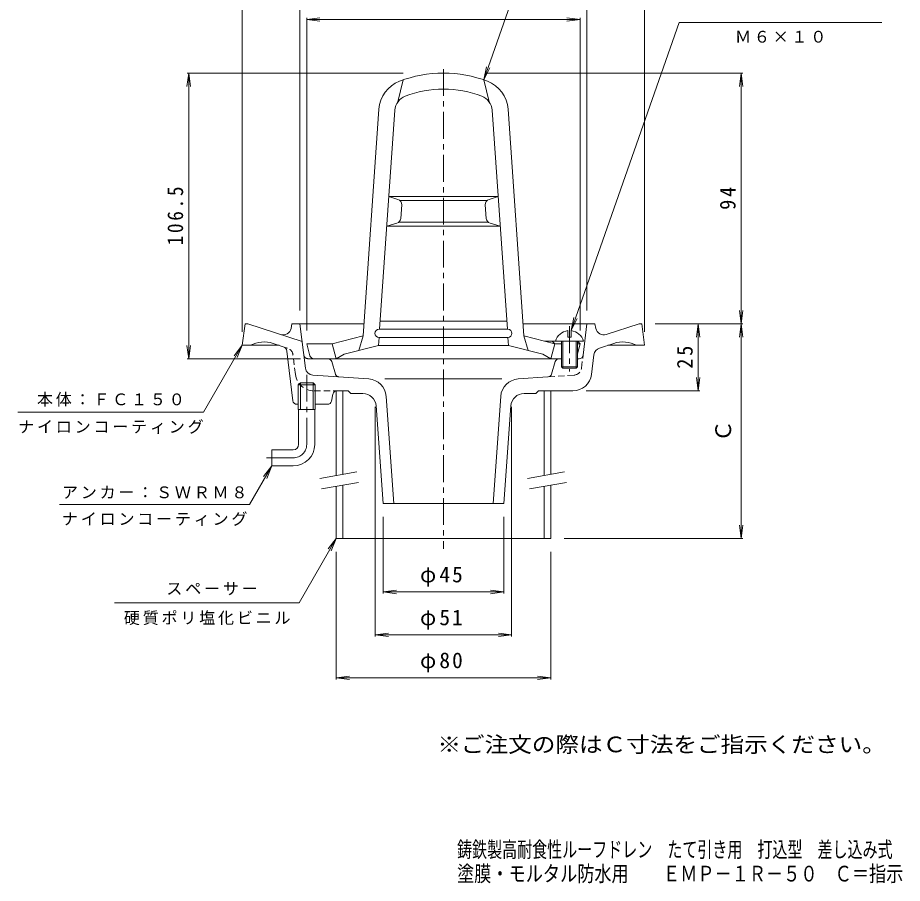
# Model space of a CAD drawing. Units: millimetres, scale not verified. Extents: x -188 to 142, y -230 to 269.
# Drawn here: x -187.8 to 142.1, y -229.9 to 93 of the extents above; entities that cross this region are included whole.
import ezdxf
from ezdxf.enums import TextEntityAlignment as Align

# ---------------------------------------------------------------- set-up
doc = ezdxf.new("R2010")
doc.units = ezdxf.units.MM
doc.header["$LTSCALE"] = 2
for name, pattern in [('CHAIN1', [8, 5, -1, 1, -1]), ('DASHED1', [1.8, 1.2, -0.6]), ('DOUBLE_CHAIN2', [12.8, 9, -1, 0.6, -0.6, 0.6, -1])]:
    doc.linetypes.add(name, pattern=pattern)
for name, color, linetype, lineweight in [('0-0', 3, 'Continuous', 9), ('0-2', 6, 'Continuous', 5), ('0-3', 4, 'Continuous', 9), ('0-4', 7, 'Continuous', 9), ('0-5', 7, 'Continuous', 9)]:
    doc.layers.add(name, color=color, linetype=linetype, lineweight=lineweight)
doc.layers.add('F-4', color=6, linetype='Continuous')
doc.layers.add('F-5', color=2, linetype='Continuous')
doc.styles.add('ＭＳ ゴシック', font='')
doc.styles.get('ＭＳ ゴシック').set_extended_font_data('MS Gothic')

msp = doc.modelspace()

# ---------------------------------------------------------------- linework, layer by layer
at = {"layer": '0-0', "linetype": 'CHAIN1'}
for p, q in [((-29, 73.789), (-29, -105.11)), ((-80, -66.211), (-80, -40.211)), ((-85, -71.211), (-96, -71.211))]:
    msp.add_line(p, q, dxfattribs=at)
at = {"layer": '0-0'}
for p, q in [((-104, -29.211), (-103, -21.211)), ((-103, -21.211), (-102, -21.211)), ((-81.69, -27.81), (-102, -21.211)), ((-85.842, -22.935), (-85.5, -21.211)), ((-58.692, -21.211), (-85.5, -21.211)), ((-80.475, -37.702), (-82.5, -21.211)), ((27.5, -21.211), (0.692, -21.211)), ((23.066, -32.894), (24.5, -21.211)), ((27.842, -22.935), (27.5, -21.211)), ((46, -29.211), (45, -21.211)), ((-104, -29.211), (-90.323, -29.211)), ((-88.717, -29.733), (-92.51, -28.501)), ((29.167, -30.237), (34.51, -28.501)), ((46, -29.211), (32.323, -29.211)), ((-85.157, -49.888), (-87.349, -31.4)), ((26.215, -40.064), (27.116, -32.724)), ((12.681, -35.284), (11.296, -39.941)), ((21, -34.211), (21.577, -34.211)), ((-77.707, -40.329), (-56.847, -41.787)), ((-50.816, -41.787), (-7.184, -41.787)), ((-1.153, -41.787), (9.963, -41.01)), ((-82.36, -43.211), (-83.175, -44.011)), ((-76.825, -44.011), (-83.175, -44.011)), ((-83.175, -53.211), (-83.175, -44.011)), ((-77.64, -43.211), (-82.36, -43.211)), ((-82.36, -53.211), (-82.36, -43.211)), ((-76.825, -44.011), (-77.64, -43.211)), ((-77.64, -53.211), (-77.64, -43.211)), ((-76.825, -53.211), (-76.825, -44.011)), ((-70.241, -47.417), (-70.759, -50.005)), ((-68.77, -46.211), (-64.5, -46.211)), ((-63.5, -47.211), (-64.5, -46.211)), ((-59.084, -47.211), (-63.5, -47.211)), ((-50.353, -48.272), (-47.5, -88.211)), ((-7.647, -48.272), (-10.5, -88.211)), ((1.084, -47.211), (5.5, -47.211)), ((5.5, -47.211), (6.5, -46.211)), ((19.267, -46.211), (6.5, -46.211)), ((-83.667, -51.211), (-83.175, -51.211)), ((-76.825, -51.211), (-72.23, -51.211)), ((-54.097, -51.855), (-51.5, -88.211)), ((-3.903, -51.855), (-6.5, -88.211)), ((-76.825, -53.211), (-83.175, -53.211)), ((-83, -66.211), (-83, -53.211)), ((-77, -66.211), (-77, -53.211)), ((-93, -68.211), (-93, -74.211)), ((-85, -68.211), (-93, -68.211)), ((-85, -74.211), (-93, -74.211)), ((-51.5, -88.211), (-6.5, -88.211))]:
    msp.add_line(p, q, dxfattribs=at)
at = {"layer": '0-0', "linetype": 'DASHED1'}
for p, q in [((-87.167, -30.237), (-88.717, -29.733)), ((-84.215, -40.064), (-85.116, -32.724)), ((22.475, -37.702), (23.066, -32.894)), ((19.707, -40.329), (9.963, -41.01)), ((-77.267, -46.211), (-68.77, -46.211))]:
    msp.add_line(p, q, dxfattribs=at)
at = {"layer": '0-0', "linetype": 'DOUBLE_CHAIN2'}
for p, q in [((-72.119, -34.211), (-79.577, -34.211)), ((-70.681, -35.284), (-69.296, -39.941))]:
    msp.add_line(p, q, dxfattribs=at)
at = {"layer": '0-0'}
msp.add_lwpolyline([(31.712, -25.204), (44, -21.211), (45, -21.211)], dxfattribs=at)
for centre, radius, start, end in [((-88.785, -22.351), 3, 251.99948, 348.76921), ((30.785, -22.351), 3, 191.23079, 288.00052), ((-95.909, -38.962), 11, 71.99989, 117.56882), ((37.909, -38.962), 11, 62.43118, 108.00011), ((-89.335, -31.635), 2, 6.76268, 71.99925), ((21.577, -32.711), 1.5, 270, 352.99973), ((30.094, -33.09), 3, 108.00021, 172.99983), ((14.119, -35.711), 1.5, 90, 163.4409), ((-77.498, -37.336), 3, 187.00017, 265.99974), ((-57.335, -48.77), 7, 4.0856, 86.00008), ((-0.665, -48.77), 7, 94.00021, 175.9144), ((9.858, -39.514), 1.5, 273.99936, 343.4409), ((19.267, -39.211), 7, 270, 352.99948), ((-68.77, -47.711), 1.5, 90, 168.68988), ((-59.084, -52.211), 5, 4.08566, 90), ((1.084, -52.211), 5, 90, 175.91434), ((-83.667, -49.711), 1.5, 186.76259, 270), ((-72.23, -49.711), 1.5, 270, 348.6897), ((-85, -66.211), 2, 270, 0), ((-85, -66.211), 8, 270, 0)]:
    msp.add_arc(centre, radius, start, end, dxfattribs=at)
at = {"layer": '0-0', "linetype": 'DASHED1'}
for centre, radius, start, end in [((-88.094, -33.09), 3, 7.00017, 71.99979), ((19.498, -37.336), 3, 274.00026, 352.99983), ((-77.267, -39.211), 7, 186.99995, 270)]:
    msp.add_arc(centre, radius, start, end, dxfattribs=at)
at = {"layer": '0-0', "linetype": 'DOUBLE_CHAIN2'}
for centre, start, end in [((-79.577, -32.711), 187.00027, 270), ((-72.119, -35.711), 16.5591, 90), ((-67.858, -39.514), 196.5591, 266.00064)]:
    msp.add_arc(centre, 1.5, start, end, dxfattribs=at)
at = {"layer": '0-0', "linetype": 'CHAIN1'}
msp.add_arc((-85, -66.211), 5, 270, 0, dxfattribs=at)
at = {"layer": '0-2'}
for p, q in [((-44, 69.774), (-46, 61.545)), ((-14, 69.774), (-12, 61.545)), ((-59.001, -25.632), (-53.09, 58.892)), ((-52.82, -23.261), (-47.105, 58.474)), ((-5.18, -23.261), (-10.895, 58.474)), ((1.001, -25.632), (-4.91, 58.892)), ((-45.99, 25.204), (-49.376, 26.239)), ((-49.359, 26.239), (-8.641, 26.239)), ((-45.195, 24.739), (-12.804, 24.739)), ((-44.931, 18.127), (-44.58, 23.152)), ((-13.068, 18.127), (-13.419, 23.152)), ((-12.008, 25.204), (-8.623, 26.239)), ((-45.636, 16.739), (-12.363, 16.739)), ((-46.364, 16.347), (-50.145, 15.239)), ((-50.128, 15.239), (-7.872, 15.239)), ((-11.635, 16.347), (-7.853, 15.239)), ((-52.53, -20.261), (-5.47, -20.261)), ((-70.5, -28.711), (-59.001, -25.632)), ((-60.585, -31.158), (-59.001, -25.632)), ((-53.24, -29.261), (-53.03, -26.261)), ((-53.03, -23.261), (-4.97, -23.261)), ((-53.03, -26.261), (-4.97, -26.261)), ((-4.76, -29.261), (-4.97, -26.261)), ((12.5, -28.711), (1.001, -25.632)), ((2.585, -31.158), (1.001, -25.632)), ((-80, -28.711), (-70.5, -28.711)), ((-78.801, -33.106), (-80, -28.711)), ((-69, -34.211), (-70.5, -28.711)), ((-53.24, -29.261), (-4.76, -29.261)), ((21, -27.711), (8.766, -27.711)), ((12.5, -28.711), (11.5, -27.711)), ((15, -28.711), (12.5, -28.711)), ((22, -28.711), (21, -27.711)), ((21, -32.378), (22, -28.711)), ((22, -28.711), (21, -28.711)), ((-77.354, -34.211), (-29, -34.211)), ((15, -34.211), (-29, -34.211))]:
    msp.add_line(p, q, dxfattribs=at)
at = {"layer": '0-2', "linetype": 'CHAIN1'}
msp.add_line((18, -22.138), (18, -38.936), dxfattribs=at)
at = {"layer": '0-2', "color": 4, "lineweight": 9}
for p, q in [((17.4, -23.744), (17.4, -26.211)), ((17.4, -26.211), (18.6, -26.211)), ((18.6, -23.744), (18.6, -26.211)), ((12.75, -27.711), (23.25, -27.711)), ((20.5, -27.711), (20.5, -37.711)), ((21, -27.711), (21, -37.211)), ((15, -37.211), (21, -37.211)), ((20.5, -37.711), (21, -37.211))]:
    msp.add_line(p, q, dxfattribs=at)
at = {"layer": '0-2'}
for points in [[(-69, -34.211), (-66, -32.557), (-53.24, -29.261)], [(12.5, -28.711), (11, -34.211), (8, -32.557), (-4.76, -29.261)]]:
    msp.add_lwpolyline(points, dxfattribs=at)
at = {"layer": '0-2', "color": 4, "lineweight": 9}
for points in [[(15, -27.711), (15, -37.211), (15.5, -37.711)], [(15.5, -27.711), (15.5, -37.711), (20.5, -37.711)]]:
    msp.add_lwpolyline(points, dxfattribs=at)
at = {"layer": '0-2'}
for centre, radius, start, end in [((-29, 26.289), 46, 90, 110.88283), ((-29, 26.289), 46, 69.11717, 90), ((-41.12, 58.055), 12, 110.88284, 175.99994), ((-29, 26.289), 40, 90, 110.88284), ((-29, 26.289), 40, 69.11716, 90), ((-16.88, 58.055), 12, 4.00006, 69.11716), ((-41.12, 58.055), 6, 110.88284, 175.99994), ((-16.88, 58.055), 6, 4.00006, 69.11716), ((-46.575, 23.291), 2, 356.0009, 73.00398), ((-11.424, 23.291), 2, 106.99602, 183.9991), ((-46.926, 18.266), 2, 286.33698, 355.99976), ((-11.072, 18.266), 2, 184.00024, 253.66302), ((-53.03, -24.761), 1.5, 90, 270), ((-4.97, -24.761), 1.5, 270, 90), ((-77.354, -32.711), 1.5, 195.25516, 270)]:
    msp.add_arc(centre, radius, start, end, dxfattribs=at)
at = {"layer": '0-2', "color": 4, "lineweight": 9}
for start, end in [(96.32591, 164.60773), (15.39227, 83.67409)]:
    msp.add_arc((18, -29.157), 5.445, start, end, dxfattribs=at)
at = {"layer": '0-3'}
for p, q in [((-69, -46.211), (-69, -77.788)), ((-66.5, -46.211), (-69, -46.211)), ((-66.5, -46.211), (-66.5, -77.347)), ((8.5, -46.211), (11, -46.211)), ((8.5, -46.211), (8.5, -77.788)), ((11, -46.211), (11, -77.347)), ((-66.5, -81.409), (-66.5, -101.211)), ((8.5, -81.85), (8.5, -101.211)), ((11, -81.409), (11, -101.211))]:
    msp.add_line(p, q, dxfattribs=at)
at = {"layer": '0-3', "color": 7}
for p, q in [((-75.113, -78.866), (-61.326, -76.435)), ((2.387, -78.866), (16.174, -76.435)), ((-74.419, -82.805), (-60.632, -80.374)), ((3.081, -82.805), (16.868, -80.374))]:
    msp.add_line(p, q, dxfattribs=at)
at = {"layer": '0-3'}
msp.add_lwpolyline([(-69, -81.85), (-69, -101.211), (11, -101.211)], dxfattribs=at)
at = {"layer": '0-4'}
for p, q in [((-104, -24.211), (-104, 124.889)), ((46, -24.211), (46, 124.889)), ((-82.5, -16.211), (-82.5, 108.889)), ((24.5, -16.211), (24.5, 108.889)), ((-80, 92.289), (-75.043, 92.941)), ((-80, -23.711), (-80, 92.889)), ((22, 92.289), (17.043, 92.941)), ((22, -23.711), (22, 92.889)), ((-80, 92.289), (22, 92.289)), ((-80, 92.289), (-75.043, 91.636)), ((22, 92.289), (17.043, 91.636)), ((-124, 72.289), (-124.653, 67.332)), ((-44, 72.289), (-124.6, 72.289)), ((-124, -34.211), (-124, 72.289)), ((-124, 72.289), (-123.347, 67.332)), ((-12.603, 72.289), (82.6, 72.289)), ((82, 72.289), (81.347, 67.332)), ((82, -21.211), (82, 72.289)), ((82, 72.289), (82.653, 67.332)), ((82, -21.211), (81.347, -16.254)), ((82, -21.211), (82.653, -16.254)), ((50, -21.211), (82.6, -21.211)), ((66, -21.211), (65.347, -26.169)), ((66, -46.211), (66, -21.211)), ((66, -21.211), (66.653, -26.169)), ((82, -21.211), (81.347, -26.169)), ((82, -101.211), (82, -21.211)), ((82, -21.211), (82.653, -26.169)), ((-124, -34.211), (-124.653, -29.254)), ((-124, -34.211), (-123.347, -29.254)), ((-82.354, -34.211), (-124.6, -34.211)), ((66, -46.211), (65.347, -41.254)), ((66, -46.211), (66.653, -41.254)), ((24.267, -46.211), (66.6, -46.211)), ((-54.429, -52.211), (-54.429, -137.811)), ((-3.571, -52.211), (-3.571, -137.811)), ((-51.5, -93.211), (-51.5, -121.811)), ((-6.5, -93.211), (-6.5, -121.811)), ((82, -101.211), (81.347, -96.254)), ((82, -101.211), (82.653, -96.254)), ((16, -101.211), (82.6, -101.211)), ((-69, -106.211), (-69, -153.811)), ((11, -106.211), (11, -153.811)), ((-51.5, -121.211), (-46.543, -120.559)), ((-51.5, -121.211), (-6.5, -121.211)), ((-51.5, -121.211), (-46.543, -121.864)), ((-6.5, -121.211), (-11.457, -120.559)), ((-6.5, -121.211), (-11.457, -121.864)), ((-54.429, -137.211), (-49.471, -136.559)), ((-54.429, -137.211), (-3.571, -137.211)), ((-54.429, -137.211), (-49.471, -137.864)), ((-3.571, -137.211), (-8.529, -136.559)), ((-3.571, -137.211), (-8.529, -137.864)), ((-69, -153.211), (-64.043, -152.559)), ((-69, -153.211), (11, -153.211)), ((-69, -153.211), (-64.043, -153.864)), ((11, -153.211), (6.043, -152.559)), ((11, -153.211), (6.043, -153.864))]:
    msp.add_line(p, q, dxfattribs=at)
at = {"layer": '0-5'}
for p, q in [((-14, 69.774), (13.743, 148.791)), ((18.6, -23.744), (58.952, 91.186)), ((58.952, 91.186), (134.469, 91.186)), ((-14, 69.774), (-12.974, 74.668)), ((-14, 69.774), (-11.742, 74.235)), ((18.6, -23.744), (19.626, -18.851)), ((18.6, -23.744), (20.858, -19.283)), ((-104, -29.211), (-118.434, -54.211)), ((-104, -29.211), (-107.044, -33.178)), ((-104, -29.211), (-105.913, -33.831)), ((-187.762, -54.211), (-118.434, -54.211)), ((-93, -74.211), (-101.333, -88.645)), ((-93, -74.211), (-96.044, -78.178)), ((-93, -74.211), (-94.913, -78.831)), ((-101.333, -88.645), (-172.216, -88.645)), ((-69, -101.211), (-82.856, -125.211)), ((-69, -101.211), (-72.044, -105.178)), ((-69, -101.211), (-70.913, -105.831)), ((-82.856, -125.211), (-151.706, -125.211))]:
    msp.add_line(p, q, dxfattribs=at)

# ---------------------------------------------------------------- texts
at = {"layer": '0-4', "color": 2, "style": 'ＭＳ ゴシック'}
msp.add_text('Ｃ', height=5.865, rotation=90, dxfattribs=at).set_placement((80, -65.211), align=Align.BOTTOM_LEFT)
at = {"layer": '0-4', "color": 2, "char_height": 5.865, "attachment_point": 7, "rotation": 90, "style": 'ＭＳ ゴシック'}
for s, insert in [('\\T1.28;\\W0.9;106.5', (-126, 8.039)), ('\\T1.27;\\W0.95;94', (80, 21.289)), ('\\T1.27;\\W0.95;25', (64, -37.961))]:
    msp.add_mtext(s, dxfattribs=dict(at, insert=insert))
at = {"layer": '0-4', "color": 2, "char_height": 5.865, "attachment_point": 7, "style": 'ＭＳ ゴシック'}
for s, insert in [('\\T1.19;φ45', (-37.75, -119.211)), ('\\T1.19;φ51', (-37.75, -135.211)), ('\\T1.19;φ80', (-37.75, -151.211))]:
    msp.add_mtext(s, dxfattribs=dict(at, insert=insert))
at = {"layer": '0-5', "char_height": 4.399, "attachment_point": 7, "style": 'ＭＳ ゴシック'}
for s, insert in [('\\T1.17;Ｍ６×１０', (79.711, 83.584)), ('\\T1.17;本体：ＦＣ１５０', (-180.598, -52.062)), ('\\T1.17;ナイロンコーティング', (-187.598, -62.255)), ('\\T1.17;アンカー：ＳＷＲＭ８', (-171.275, -86.471)), ('\\T1.17;ナイロンコーティング', (-171.275, -96.628)), ('\\T1.17;スペーサー', (-132.334, -122.413)), ('\\T1.17;硬質ポリ塩化ビニル', (-148.18, -133.563))]:
    msp.add_mtext(s, dxfattribs=dict(at, insert=insert))
at = {"layer": 'F-4', "style": 'ＭＳ ゴシック'}
for s, width, p in [('鋳鉄製高耐食性ルーフドレン\u3000たて引き用\u3000打込型\u3000差し込み式', 0.7, (-23.924, -221.933)), ('塗膜・モルタル防水用\u3000\u3000ＥＭＰ－１Ｒ－５０\u3000Ｃ＝指示', 0.8, (-23.924, -230.933))]:
    msp.add_text(s, height=5.865, dxfattribs=dict(at, width=width)).set_placement(p, align=Align.BOTTOM_LEFT)
at = {"layer": 'F-5', "style": 'ＭＳ ゴシック', "width": 1.1}
msp.add_text('※ご注文の際はＣ寸法をご指示ください。', height=5.865, dxfattribs=at).set_placement((-31.26, -182.758), align=Align.BOTTOM_LEFT)

doc.saveas('drawing.dxf')
